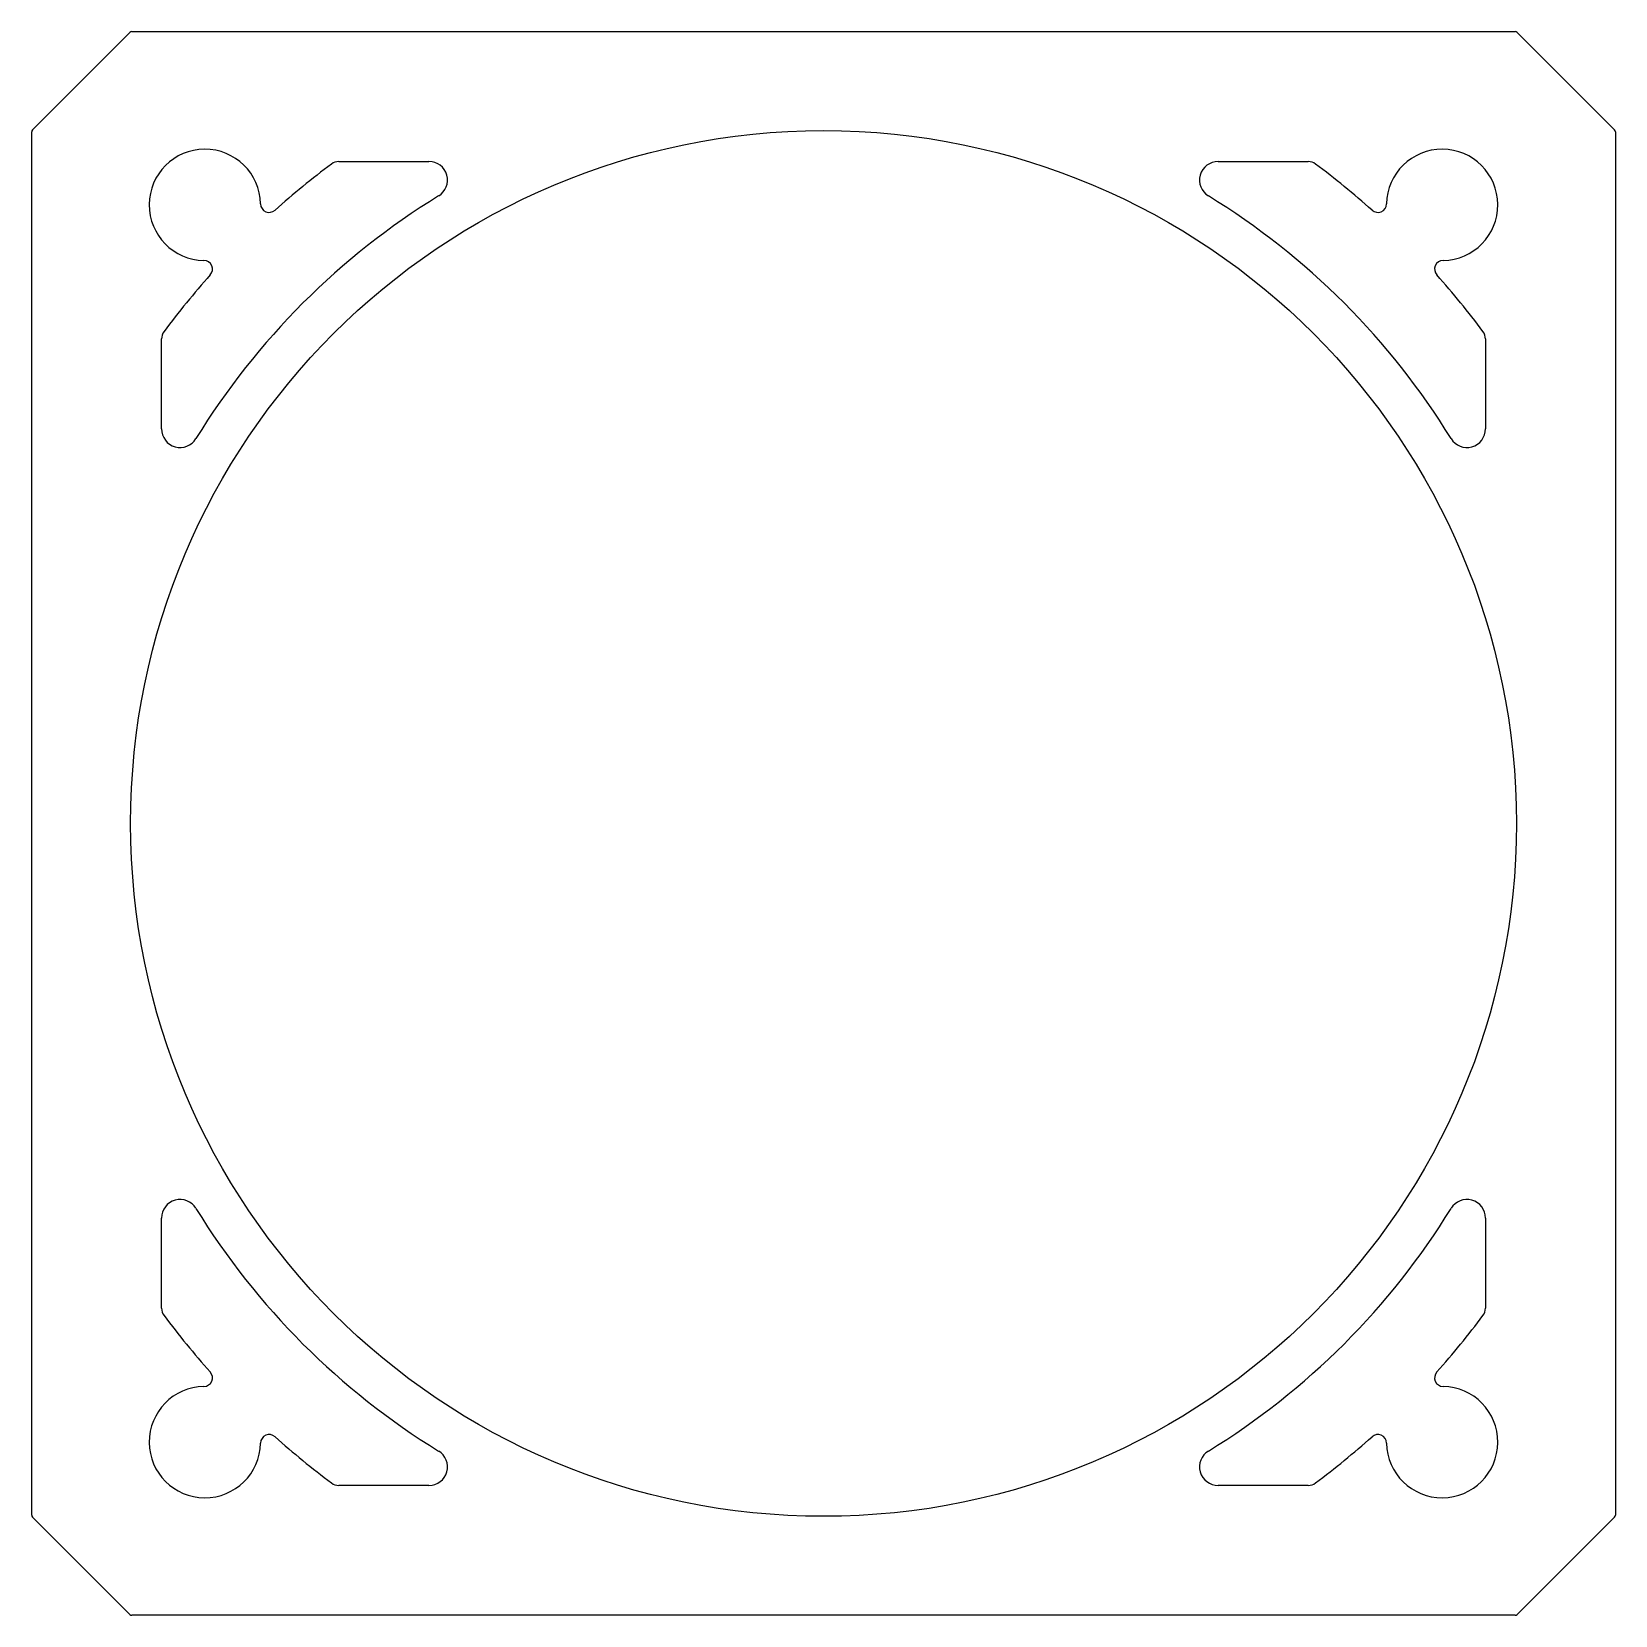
# Model space of a CAD drawing. Extents: x 2684 to 2812, y 1904 to 2032.
import ezdxf

# ---------------------------------------------------------------- set-up
doc = ezdxf.new("R2010")
doc.units = 0
doc.layers.get('0').update_dxf_attribs({"linetype": 'CONTINUOUS'})

msp = doc.modelspace()

# ---------------------------------------------------------------- linework, layer by layer
for p, q in [((2683.98, 2023.63), (2691.84, 2031.49)), ((2692.01, 2031.56), (2803.8, 2031.56)), ((2803.98, 2031.49), (2811.83, 2023.63)), ((2683.91, 1911.66), (2683.91, 2023.46)), ((2811.91, 2023.46), (2811.91, 1911.66)), ((2708.74, 2021.06), (2716.02, 2021.06)), ((2779.8, 2021.06), (2787.08, 2021.06)), ((2694.41, 1999.45), (2694.41, 2006.72)), ((2801.41, 2006.72), (2801.41, 1999.45)), ((2694.41, 1928.39), (2694.41, 1935.67)), ((2801.41, 1935.67), (2801.41, 1928.39)), ((2716.02, 1914.06), (2708.74, 1914.06)), ((2787.08, 1914.06), (2779.8, 1914.06)), ((2691.84, 1903.63), (2683.98, 1911.49)), ((2811.83, 1911.49), (2803.98, 1903.63)), ((2803.8, 1903.56), (2692.01, 1903.56))]:
    msp.add_line(p, q)
msp.add_circle((2747.91, 1967.56), 56)
for centre, radius, start, end in [((2692.01, 2031.31), 0.25, 90, 135), ((2803.8, 2031.31), 0.25, 45, 90), ((2684.16, 2023.46), 0.25, 135, 180), ((2811.66, 2023.46), 0.25, 0, 45), ((2697.91, 2017.56), 4.5, 0.9616, 269.0384), ((2797.91, 2017.56), 4.5, 270.9616, 179.0384), ((2747.91, 1967.56), 66.5, 126.7239, 131.8112), ((2708.74, 2020.06), 1, 90, 126.7239), ((2716.02, 2019.56), 1.5, 301.5199, 90), ((2779.8, 2019.56), 1.5, 90, 238.4801), ((2787.08, 2020.06), 1, 53.2761, 90), ((2747.91, 1967.56), 66.5, 48.1888, 53.2761), ((2747.91, 1967.56), 59.5, 121.5199, 148.4801), ((2703.11, 2017.65), 0.7, 180.9616, 311.8112), ((2747.91, 1967.56), 59.5, 31.5199, 58.4801), ((2792.71, 2017.65), 0.7, 228.1888, 359.0384), ((2697.82, 2012.36), 0.7, 318.1888, 89.0384), ((2798, 2012.36), 0.7, 90.9616, 221.8112), ((2747.91, 1967.56), 66.5, 138.1888, 143.2761), ((2747.91, 1967.56), 66.5, 36.7239, 41.8112), ((2695.41, 2006.72), 1, 143.2761, 180), ((2800.41, 2006.72), 1, 0, 36.7239), ((2695.91, 1999.45), 1.5, 180, 328.4801), ((2799.91, 1999.45), 1.5, 211.5199, 360), ((2695.91, 1935.67), 1.5, 31.5199, 180), ((2799.91, 1935.67), 1.5, 0, 148.4801), ((2747.91, 1967.56), 59.5, 211.5199, 238.4801), ((2747.91, 1967.56), 59.5, 301.5199, 328.4801), ((2695.41, 1928.39), 1, 180, 216.7239), ((2747.91, 1967.56), 66.5, 216.7239, 221.8112), ((2747.91, 1967.56), 66.5, 318.1888, 323.2761), ((2800.41, 1928.39), 1, 323.2761, 0), ((2697.82, 1922.76), 0.7, 270.9616, 41.8112), ((2798, 1922.76), 0.7, 138.1888, 269.0384), ((2697.91, 1917.56), 4.5, 90.9616, 359.0384), ((2797.91, 1917.56), 4.5, 180.9616, 89.0384), ((2703.11, 1917.47), 0.7, 48.1888, 179.0384), ((2747.91, 1967.56), 66.5, 228.1888, 233.2761), ((2747.91, 1967.56), 66.5, 306.7239, 311.8112), ((2792.71, 1917.47), 0.7, 0.9616, 131.8112), ((2716.02, 1915.56), 1.5, 270, 58.4801), ((2779.8, 1915.56), 1.5, 121.5199, 270), ((2708.74, 1915.06), 1, 233.2761, 270), ((2787.08, 1915.06), 1, 270, 306.7239), ((2684.16, 1911.66), 0.25, 180, 225), ((2811.66, 1911.66), 0.25, 315, 0), ((2692.01, 1903.81), 0.25, 225, 270), ((2803.8, 1903.81), 0.25, 270, 315)]:
    msp.add_arc(centre, radius, start, end)

doc.saveas('drawing.dxf')
